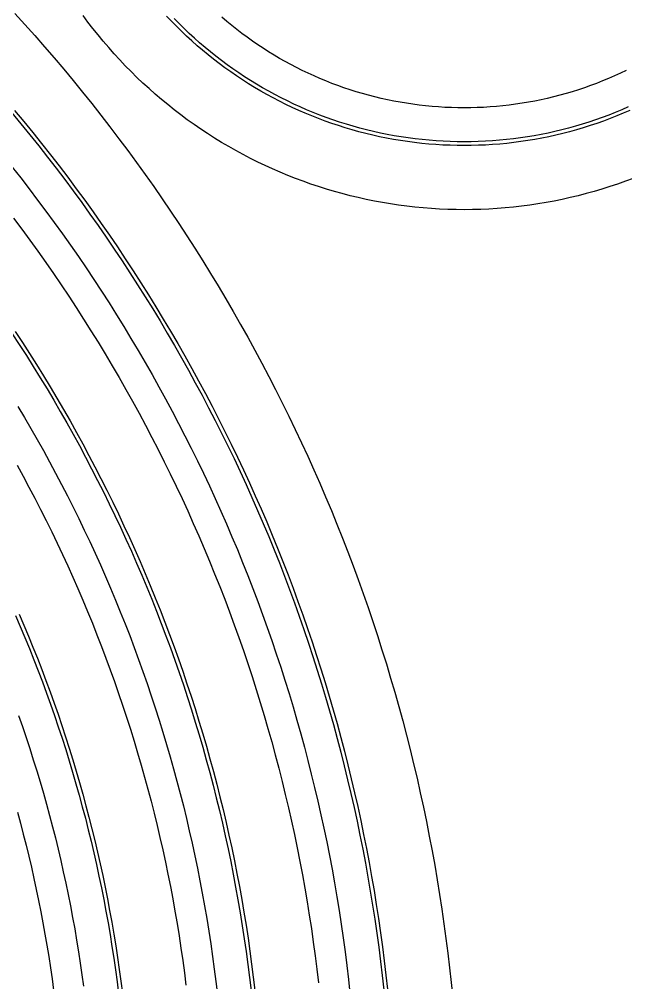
# Model space of a CAD drawing. Header units: metres. Extents: x 10 to 1210, y 10 to 2773.
# Drawn here: x 792.9 to 953.8, y 1429 to 1684.5 of the extents above; entities that cross this region are included whole.
import ezdxf

# ---------------------------------------------------------------- set-up
doc = ezdxf.new("R2010")
doc.units = ezdxf.units.M
for name, color, linetype in [('ACIKLIK', 5, 'Continuous'), ('CAM_SABLON', 4, 'Continuous'), ('DIS_KENAR_V91_Z3', 1, 'Continuous'), ('LAMBA_T4_Z4', 3, 'Continuous')]:
    doc.layers.add(name, color=color, linetype=linetype)

msp = doc.modelspace()

# ---------------------------------------------------------------- linework, layer by layer
at = {"layer": 'ACIKLIK'}
for points in [[(953.96, 1670.92), (952.42, 1670.18), (950.86, 1669.47), (949.29, 1668.79), (947.71, 1668.14), (946.12, 1667.51), (944.52, 1666.91), (942.91, 1666.34), (941.28, 1665.8), (939.65, 1665.28), (938.01, 1664.8), (936.36, 1664.34), (934.71, 1663.91), (933.04, 1663.51), (931.38, 1663.14), (929.7, 1662.8), (928.02, 1662.49), (926.33, 1662.21), (924.64, 1661.95), (922.94, 1661.73), (921.24, 1661.54), (919.54, 1661.37), (917.84, 1661.24), (916.13, 1661.14), (914.42, 1661.06), (912.71, 1661.02), (911, 1661), (909.29, 1661.02), (907.58, 1661.06), (905.87, 1661.14), (904.16, 1661.24), (902.46, 1661.37), (900.76, 1661.54), (899.06, 1661.73), (897.36, 1661.95), (895.67, 1662.21), (893.98, 1662.49), (892.3, 1662.8), (890.62, 1663.14), (888.96, 1663.51), (887.29, 1663.91), (885.64, 1664.34), (883.99, 1664.8), (882.35, 1665.28), (880.72, 1665.8), (879.09, 1666.34), (877.48, 1666.91), (875.88, 1667.51), (874.29, 1668.14), (872.71, 1668.79), (871.14, 1669.47), (869.58, 1670.18), (868.04, 1670.92), (866.51, 1671.68), (864.99, 1672.47), (863.49, 1673.29), (862, 1674.13), (860.53, 1675), (859.07, 1675.89), (857.63, 1676.81), (856.2, 1677.76), (854.79, 1678.72), (853.4, 1679.72), (852.02, 1680.73), (850.67, 1681.78), (849.33, 1682.84), (848.01, 1683.93), (846.71, 1685.04)], [(791.04, 1645.32), (793.33, 1642.42), (795.59, 1639.51), (797.82, 1636.57), (800.03, 1633.61), (802.21, 1630.63), (804.37, 1627.64), (806.5, 1624.62), (808.61, 1621.59), (810.68, 1618.54), (812.73, 1615.47), (814.76, 1612.38), (816.75, 1609.28), (818.72, 1606.16), (820.67, 1603.02), (822.58, 1599.86), (824.47, 1596.69), (826.33, 1593.5), (828.16, 1590.3), (829.96, 1587.07), (831.74, 1583.84), (833.49, 1580.59), (835.21, 1577.32), (836.9, 1574.04), (838.56, 1570.74), (840.19, 1567.43), (841.79, 1564.11), (843.37, 1560.77), (844.91, 1557.42), (846.43, 1554.05), (847.92, 1550.67), (849.37, 1547.28), (850.8, 1543.87), (852.2, 1540.46), (853.57, 1537.03), (854.9, 1533.59), (856.21, 1530.14), (857.49, 1526.67), (858.74, 1523.2), (859.95, 1519.72), (861.14, 1516.22), (862.3, 1512.71), (863.42, 1509.2), (864.52, 1505.67), (865.58, 1502.14), (866.61, 1498.59), (867.62, 1495.04), (868.59, 1491.48), (869.53, 1487.91), (870.43, 1484.33), (871.31, 1480.75), (872.16, 1477.15), (872.97, 1473.55), (873.76, 1469.95), (874.51, 1466.33), (875.23, 1462.71), (875.92, 1459.09), (876.57, 1455.45), (877.2, 1451.82), (877.79, 1448.17), (878.35, 1444.52), (878.88, 1440.87), (879.38, 1437.21), (879.85, 1433.55), (880.28, 1429.88), (880.68, 1426.22)], [(792.58, 1581.83), (794.31, 1578.92), (796.02, 1576), (797.7, 1573.06), (799.35, 1570.11), (800.98, 1567.14), (802.58, 1564.15), (804.16, 1561.16), (805.71, 1558.15), (807.23, 1555.12), (808.73, 1552.09), (810.2, 1549.04), (811.65, 1545.98), (813.06, 1542.9), (814.46, 1539.81), (815.82, 1536.71), (817.16, 1533.6), (818.47, 1530.48), (819.75, 1527.35), (821, 1524.2), (822.23, 1521.05), (823.43, 1517.88), (824.6, 1514.7), (825.74, 1511.52), (826.86, 1508.32), (827.95, 1505.11), (829.01, 1501.9), (830.04, 1498.67), (831.05, 1495.44), (832.02, 1492.2), (832.97, 1488.95), (833.89, 1485.69), (834.78, 1482.42), (835.64, 1479.15), (836.47, 1475.87), (837.28, 1472.58), (838.06, 1469.28), (838.8, 1465.98), (839.52, 1462.67), (840.21, 1459.35), (840.87, 1456.03), (841.5, 1452.71), (842.11, 1449.38), (842.68, 1446.04), (843.22, 1442.7), (843.74, 1439.35), (844.22, 1436), (844.68, 1432.64), (845.11, 1429.29), (845.51, 1425.92)], [(792.75, 1499.83), (793.77, 1496.93), (794.76, 1494.01), (795.72, 1491.08), (796.66, 1488.15), (797.58, 1485.21), (798.46, 1482.26), (799.33, 1479.3), (800.16, 1476.34), (800.97, 1473.36), (801.76, 1470.38), (802.51, 1467.4), (803.25, 1464.41), (803.95, 1461.41), (804.63, 1458.4), (805.29, 1455.39), (805.91, 1452.38), (806.51, 1449.36), (807.09, 1446.33), (807.64, 1443.3), (808.16, 1440.26), (808.65, 1437.22), (809.12, 1434.18), (809.56, 1431.13), (809.98, 1428.08)]]:
    msp.add_lwpolyline(points, dxfattribs=at)
at = {"layer": 'CAM_SABLON'}
for points in [[(954.52, 1661.25), (952.81, 1660.51), (951.08, 1659.79), (949.35, 1659.11), (947.6, 1658.45), (945.84, 1657.83), (944.06, 1657.24), (942.28, 1656.68), (940.49, 1656.15), (938.69, 1655.65), (936.89, 1655.18), (935.07, 1654.74), (933.25, 1654.34), (931.42, 1653.97), (929.58, 1653.63), (927.74, 1653.32), (925.89, 1653.04), (924.04, 1652.8), (922.18, 1652.59), (920.33, 1652.41), (918.46, 1652.26), (916.6, 1652.15), (914.73, 1652.07), (912.87, 1652.02), (911, 1652), (909.13, 1652.02), (907.27, 1652.07), (905.4, 1652.15), (903.54, 1652.26), (901.67, 1652.41), (899.82, 1652.59), (897.96, 1652.8), (896.11, 1653.04), (894.26, 1653.32), (892.42, 1653.63), (890.58, 1653.97), (888.75, 1654.34), (886.93, 1654.74), (885.11, 1655.18), (883.31, 1655.65), (881.51, 1656.15), (879.72, 1656.68), (877.94, 1657.24), (876.16, 1657.83), (874.4, 1658.45), (872.65, 1659.11), (870.92, 1659.79), (869.19, 1660.51), (867.48, 1661.25), (865.78, 1662.03), (864.09, 1662.83), (862.42, 1663.66), (860.77, 1664.53), (859.13, 1665.42), (857.5, 1666.34), (855.89, 1667.28), (854.3, 1668.26), (852.72, 1669.26), (851.17, 1670.29), (849.63, 1671.35), (848.11, 1672.44), (846.61, 1673.55), (845.12, 1674.68), (843.66, 1675.85), (842.22, 1677.03), (840.8, 1678.25), (839.4, 1679.48), (838.03, 1680.75), (836.67, 1682.03), (835.34, 1683.34), (834.03, 1684.67)], [(790.93, 1659.68), (793.34, 1656.79), (795.73, 1653.87), (798.09, 1650.93), (800.42, 1647.97), (802.73, 1644.98), (805.01, 1641.98), (807.27, 1638.96), (809.5, 1635.92), (811.7, 1632.86), (813.87, 1629.78), (816.02, 1626.69), (818.14, 1623.57), (820.24, 1620.44), (822.31, 1617.28), (824.34, 1614.11), (826.36, 1610.93), (828.34, 1607.72), (830.3, 1604.5), (832.22, 1601.26), (834.12, 1598), (835.99, 1594.73), (837.84, 1591.44), (839.65, 1588.13), (841.43, 1584.81), (843.19, 1581.48), (844.91, 1578.12), (846.61, 1574.76), (848.28, 1571.38), (849.92, 1567.98), (851.52, 1564.57), (853.1, 1561.15), (854.65, 1557.71), (856.17, 1554.26), (857.66, 1550.8), (859.12, 1547.32), (860.54, 1543.83), (861.94, 1540.33), (863.31, 1536.81), (864.64, 1533.29), (865.95, 1529.75), (867.22, 1526.2), (868.46, 1522.65), (869.68, 1519.08), (870.86, 1515.5), (872.01, 1511.9), (873.12, 1508.3), (874.21, 1504.69), (875.26, 1501.08), (876.29, 1497.45), (877.28, 1493.81), (878.24, 1490.16), (879.17, 1486.51), (880.06, 1482.85), (880.93, 1479.18), (881.76, 1475.5), (882.56, 1471.82), (883.33, 1468.13), (884.06, 1464.43), (884.77, 1460.73), (885.44, 1457.02), (886.08, 1453.3), (886.68, 1449.58), (887.25, 1445.85), (887.8, 1442.12), (888.3, 1438.39), (888.78, 1434.65), (889.22, 1430.9), (889.63, 1427.16)], [(791.05, 1601.12), (792.95, 1598.22), (794.83, 1595.31), (796.67, 1592.38), (798.5, 1589.43), (800.3, 1586.47), (802.07, 1583.49), (803.81, 1580.5), (805.53, 1577.49), (807.22, 1574.47), (808.89, 1571.43), (810.53, 1568.38), (812.14, 1565.31), (813.73, 1562.23), (815.29, 1559.14), (816.82, 1556.03), (818.33, 1552.91), (819.8, 1549.78), (821.25, 1546.63), (822.68, 1543.47), (824.07, 1540.3), (825.44, 1537.12), (826.78, 1533.93), (828.09, 1530.72), (829.38, 1527.5), (830.63, 1524.27), (831.86, 1521.03), (833.06, 1517.78), (834.23, 1514.52), (835.37, 1511.25), (836.48, 1507.97), (837.57, 1504.68), (838.63, 1501.38), (839.65, 1498.07), (840.65, 1494.75), (841.62, 1491.43), (842.56, 1488.09), (843.47, 1484.75), (844.35, 1481.4), (845.21, 1478.04), (846.03, 1474.68), (846.82, 1471.31), (847.59, 1467.93), (848.32, 1464.54), (849.03, 1461.15), (849.71, 1457.75), (850.35, 1454.35), (850.97, 1450.94), (851.56, 1447.52), (852.11, 1444.1), (852.64, 1440.68), (853.14, 1437.25), (853.6, 1433.82), (854.04, 1430.38), (854.45, 1426.94)], [(791.98, 1526.35), (793.22, 1523.44), (794.44, 1520.53), (795.64, 1517.61), (796.81, 1514.67), (797.96, 1511.73), (799.08, 1508.78), (800.17, 1505.81), (801.24, 1502.84), (802.28, 1499.86), (803.29, 1496.86), (804.28, 1493.86), (805.25, 1490.86), (806.18, 1487.84), (807.09, 1484.81), (807.98, 1481.78), (808.83, 1478.74), (809.66, 1475.69), (810.47, 1472.64), (811.25, 1469.58), (812, 1466.51), (812.72, 1463.43), (813.42, 1460.35), (814.09, 1457.26), (814.73, 1454.17), (815.35, 1451.07), (815.94, 1447.97), (816.5, 1444.86), (817.04, 1441.75), (817.54, 1438.63), (818.02, 1435.51), (818.48, 1432.38), (818.9, 1429.25), (819.3, 1426.12)]]:
    msp.add_lwpolyline(points, dxfattribs=at)
at = {"layer": 'DIS_KENAR_V91_Z3'}
for points in [[(791.77, 1686.02), (794.42, 1683.11), (797.03, 1680.18), (799.62, 1677.23), (802.18, 1674.25), (804.72, 1671.25), (807.23, 1668.24), (809.72, 1665.19), (812.17, 1662.13), (814.6, 1659.05), (817.01, 1655.94), (819.39, 1652.82), (821.74, 1649.67), (824.06, 1646.5), (826.35, 1643.32), (828.62, 1640.11), (830.86, 1636.88), (833.07, 1633.64), (835.25, 1630.37), (837.4, 1627.09), (839.53, 1623.78), (841.62, 1620.46), (843.69, 1617.12), (845.73, 1613.77), (847.73, 1610.39), (849.71, 1607), (851.66, 1603.59), (853.58, 1600.16), (855.47, 1596.72), (857.33, 1593.26), (859.15, 1589.79), (860.95, 1586.3), (862.72, 1582.79), (864.46, 1579.27), (866.16, 1575.73), (867.84, 1572.18), (869.48, 1568.61), (871.1, 1565.03), (872.68, 1561.44), (874.23, 1557.83), (875.75, 1554.21), (877.23, 1550.57), (878.69, 1546.93), (880.11, 1543.27), (881.5, 1539.59), (882.86, 1535.91), (884.19, 1532.21), (885.48, 1528.51), (886.75, 1524.79), (887.98, 1521.06), (889.17, 1517.32), (890.34, 1513.57), (891.47, 1509.81), (892.57, 1506.04), (893.63, 1502.26), (894.67, 1498.47), (895.67, 1494.67), (896.63, 1490.86), (897.57, 1487.05), (898.47, 1483.23), (899.33, 1479.4), (900.17, 1475.56), (900.97, 1471.72), (901.73, 1467.86), (902.46, 1464.01), (903.16, 1460.14), (903.83, 1456.27), (904.46, 1452.4), (905.06, 1448.51), (905.62, 1444.63), (906.15, 1440.74), (906.65, 1436.84), (907.11, 1432.94), (907.53, 1429.04), (907.93, 1425.13)], [(955.8, 1642.3), (953.75, 1641.54), (951.7, 1640.81), (949.63, 1640.12), (947.55, 1639.46), (945.45, 1638.84), (943.35, 1638.26), (941.24, 1637.71), (939.12, 1637.2), (936.99, 1636.73), (934.85, 1636.3), (932.71, 1635.9), (930.55, 1635.54), (928.4, 1635.22), (926.23, 1634.93), (924.07, 1634.68), (921.89, 1634.48), (919.72, 1634.3), (917.54, 1634.17), (915.36, 1634.08), (913.18, 1634.02), (911, 1634), (908.82, 1634.02), (906.64, 1634.08), (904.46, 1634.17), (902.28, 1634.3), (900.11, 1634.48), (897.93, 1634.68), (895.77, 1634.93), (893.6, 1635.22), (891.45, 1635.54), (889.29, 1635.9), (887.15, 1636.3), (885.01, 1636.73), (882.88, 1637.2), (880.76, 1637.71), (878.65, 1638.26), (876.55, 1638.84), (874.45, 1639.46), (872.37, 1640.12), (870.3, 1640.81), (868.25, 1641.54), (866.2, 1642.3), (864.17, 1643.1), (862.16, 1643.94), (860.16, 1644.81), (858.17, 1645.71), (856.2, 1646.65), (854.25, 1647.62), (852.32, 1648.63), (850.4, 1649.67), (848.5, 1650.75), (846.62, 1651.85), (844.76, 1652.99), (842.92, 1654.17), (841.1, 1655.37), (839.3, 1656.61), (837.53, 1657.87), (835.77, 1659.17), (834.04, 1660.5), (832.33, 1661.86), (830.65, 1663.24), (828.99, 1664.66), (827.36, 1666.11), (825.75, 1667.58), (824.17, 1669.08), (822.61, 1670.61), (821.08, 1672.17), (819.58, 1673.75), (818.11, 1675.36), (816.66, 1676.99), (815.24, 1678.65), (813.86, 1680.33), (812.5, 1682.04), (811.17, 1683.77), (809.87, 1685.53)], [(791.43, 1631.75), (793.6, 1628.85), (795.74, 1625.93), (797.86, 1622.99), (799.95, 1620.03), (802.01, 1617.06), (804.05, 1614.07), (806.06, 1611.05), (808.05, 1608.03), (810.01, 1604.98), (811.94, 1601.92), (813.85, 1598.84), (815.72, 1595.74), (817.58, 1592.63), (819.4, 1589.5), (821.2, 1586.36), (822.97, 1583.2), (824.71, 1580.02), (826.42, 1576.83), (828.11, 1573.63), (829.77, 1570.41), (831.4, 1567.17), (833, 1563.92), (834.57, 1560.66), (836.12, 1557.39), (837.63, 1554.1), (839.12, 1550.8), (840.58, 1547.48), (842.01, 1544.15), (843.41, 1540.81), (844.78, 1537.46), (846.12, 1534.1), (847.44, 1530.72), (848.72, 1527.34), (849.97, 1523.94), (851.2, 1520.53), (852.39, 1517.11), (853.55, 1513.68), (854.69, 1510.24), (855.79, 1506.79), (856.87, 1503.33), (857.91, 1499.87), (858.92, 1496.39), (859.91, 1492.9), (860.86, 1489.41), (861.78, 1485.91), (862.67, 1482.4), (863.53, 1478.88), (864.36, 1475.35), (865.16, 1471.82), (865.93, 1468.28), (866.67, 1464.74), (867.38, 1461.19), (868.05, 1457.63), (868.7, 1454.06), (869.31, 1450.49), (869.89, 1446.92), (870.44, 1443.34), (870.96, 1439.76), (871.45, 1436.17), (871.91, 1432.58), (872.33, 1428.98)], [(792.36, 1566.23), (793.95, 1563.32), (795.52, 1560.4), (797.06, 1557.46), (798.58, 1554.52), (800.08, 1551.56), (801.54, 1548.58), (802.98, 1545.59), (804.4, 1542.59), (805.79, 1539.58), (807.15, 1536.56), (808.48, 1533.52), (809.79, 1530.48), (811.07, 1527.42), (812.33, 1524.35), (813.56, 1521.27), (814.76, 1518.18), (815.94, 1515.08), (817.08, 1511.97), (818.2, 1508.85), (819.3, 1505.72), (820.36, 1502.58), (821.4, 1499.43), (822.41, 1496.27), (823.4, 1493.1), (824.35, 1489.93), (825.28, 1486.74), (826.18, 1483.55), (827.05, 1480.35), (827.9, 1477.14), (828.71, 1473.93), (829.5, 1470.71), (830.26, 1467.48), (830.99, 1464.25), (831.7, 1461.01), (832.37, 1457.76), (833.02, 1454.51), (833.64, 1451.25), (834.23, 1447.99), (834.79, 1444.72), (835.32, 1441.45), (835.83, 1438.17), (836.3, 1434.89), (836.75, 1431.6), (837.17, 1428.31)], [(792.45, 1474.2), (793.24, 1471.29), (794.01, 1468.38), (794.75, 1465.46), (795.47, 1462.54), (796.16, 1459.61), (796.82, 1456.67), (797.46, 1453.73), (798.07, 1450.78), (798.66, 1447.83), (799.22, 1444.87), (799.76, 1441.91), (800.27, 1438.94), (800.75, 1435.97), (801.21, 1432.99), (801.64, 1430.01), (802.05, 1427.03)]]:
    msp.add_lwpolyline(points, dxfattribs=at)
at = {"layer": 'LAMBA_T4_Z4'}
for points in [[(954.93, 1660.34), (953.2, 1659.59), (951.46, 1658.86), (949.7, 1658.17), (947.94, 1657.51), (946.16, 1656.88), (944.37, 1656.29), (942.58, 1655.72), (940.77, 1655.18), (938.95, 1654.68), (937.13, 1654.21), (935.29, 1653.77), (933.45, 1653.36), (931.61, 1652.98), (929.75, 1652.64), (927.89, 1652.33), (926.03, 1652.05), (924.16, 1651.81), (922.29, 1651.59), (920.41, 1651.41), (918.53, 1651.26), (916.65, 1651.15), (914.77, 1651.07), (912.88, 1651.02), (911, 1651), (909.12, 1651.02), (907.23, 1651.07), (905.35, 1651.15), (903.47, 1651.26), (901.59, 1651.41), (899.71, 1651.59), (897.84, 1651.81), (895.97, 1652.05), (894.11, 1652.33), (892.25, 1652.64), (890.39, 1652.98), (888.55, 1653.36), (886.71, 1653.77), (884.87, 1654.21), (883.05, 1654.68), (881.23, 1655.18), (879.42, 1655.72), (877.63, 1656.29), (875.84, 1656.88), (874.06, 1657.51), (872.3, 1658.17), (870.54, 1658.86), (868.8, 1659.59), (867.07, 1660.34), (865.36, 1661.12), (863.66, 1661.93), (861.97, 1662.77), (860.3, 1663.64), (858.64, 1664.54), (857, 1665.47), (855.38, 1666.43), (853.77, 1667.41), (852.18, 1668.42), (850.61, 1669.46), (849.05, 1670.53), (847.52, 1671.63), (846, 1672.75), (844.51, 1673.9), (843.03, 1675.07), (841.58, 1676.27), (840.15, 1677.49), (838.73, 1678.74), (837.34, 1680.01), (835.98, 1681.31), (834.63, 1682.63), (833.31, 1683.98), (832.01, 1685.34)], [(791.7, 1660.33), (794.11, 1657.42), (796.5, 1654.5), (798.87, 1651.55), (801.21, 1648.58), (803.52, 1645.59), (805.81, 1642.59), (808.07, 1639.56), (810.3, 1636.51), (812.51, 1633.44), (814.69, 1630.36), (816.85, 1627.25), (818.97, 1624.13), (821.07, 1620.99), (823.14, 1617.83), (825.19, 1614.65), (827.2, 1611.45), (829.19, 1608.24), (831.15, 1605.01), (833.09, 1601.76), (834.99, 1598.5), (836.86, 1595.22), (838.71, 1591.92), (840.53, 1588.61), (842.32, 1585.28), (844.08, 1581.94), (845.81, 1578.58), (847.51, 1575.2), (849.18, 1571.81), (850.82, 1568.41), (852.43, 1564.99), (854.01, 1561.56), (855.57, 1558.12), (857.09, 1554.66), (858.58, 1551.19), (860.04, 1547.7), (861.47, 1544.2), (862.87, 1540.69), (864.24, 1537.17), (865.58, 1533.64), (866.89, 1530.09), (868.16, 1526.54), (869.41, 1522.97), (870.62, 1519.39), (871.81, 1515.8), (872.96, 1512.21), (874.08, 1508.6), (875.17, 1504.98), (876.23, 1501.35), (877.25, 1497.71), (878.25, 1494.07), (879.21, 1490.41), (880.14, 1486.75), (881.04, 1483.08), (881.9, 1479.4), (882.74, 1475.72), (883.54, 1472.03), (884.31, 1468.33), (885.04, 1464.62), (885.75, 1460.91), (886.42, 1457.19), (887.06, 1453.47), (887.67, 1449.74), (888.24, 1446), (888.79, 1442.26), (889.3, 1438.52), (889.77, 1434.77), (890.22, 1431.02), (890.63, 1427.26)], [(791.89, 1601.67), (793.79, 1598.77), (795.67, 1595.85), (797.52, 1592.91), (799.35, 1589.95), (801.15, 1586.99), (802.93, 1584), (804.68, 1581), (806.4, 1577.98), (808.1, 1574.95), (809.77, 1571.91), (811.41, 1568.85), (813.03, 1565.78), (814.62, 1562.69), (816.18, 1559.59), (817.72, 1556.47), (819.23, 1553.34), (820.71, 1550.2), (822.16, 1547.05), (823.59, 1543.88), (824.99, 1540.7), (826.36, 1537.51), (827.7, 1534.31), (829.02, 1531.09), (830.31, 1527.87), (831.56, 1524.63), (832.8, 1521.38), (834, 1518.12), (835.17, 1514.86), (836.32, 1511.58), (837.43, 1508.29), (838.52, 1504.99), (839.58, 1501.68), (840.61, 1498.36), (841.61, 1495.04), (842.58, 1491.7), (843.52, 1488.36), (844.44, 1485.01), (845.32, 1481.65), (846.18, 1478.28), (847, 1474.91), (847.8, 1471.53), (848.57, 1468.14), (849.3, 1464.75), (850.01, 1461.35), (850.69, 1457.94), (851.34, 1454.53), (851.95, 1451.11), (852.54, 1447.69), (853.1, 1444.26), (853.63, 1440.83), (854.13, 1437.39), (854.59, 1433.95), (855.03, 1430.5), (855.44, 1427.05)], [(792.89, 1526.75), (794.14, 1523.84), (795.37, 1520.91), (796.57, 1517.98), (797.74, 1515.04), (798.89, 1512.09), (800.01, 1509.13), (801.11, 1506.15), (802.18, 1503.17), (803.22, 1500.18), (804.24, 1497.18), (805.23, 1494.17), (806.2, 1491.16), (807.14, 1488.13), (808.05, 1485.1), (808.94, 1482.06), (809.8, 1479.01), (810.63, 1475.95), (811.44, 1472.89), (812.22, 1469.82), (812.97, 1466.74), (813.7, 1463.66), (814.4, 1460.57), (815.07, 1457.47), (815.71, 1454.37), (816.33, 1451.26), (816.92, 1448.15), (817.49, 1445.03), (818.02, 1441.91), (818.53, 1438.79), (819.01, 1435.65), (819.47, 1432.52), (819.89, 1429.38), (820.29, 1426.24)]]:
    msp.add_lwpolyline(points, dxfattribs=at)

doc.saveas('drawing.dxf')
